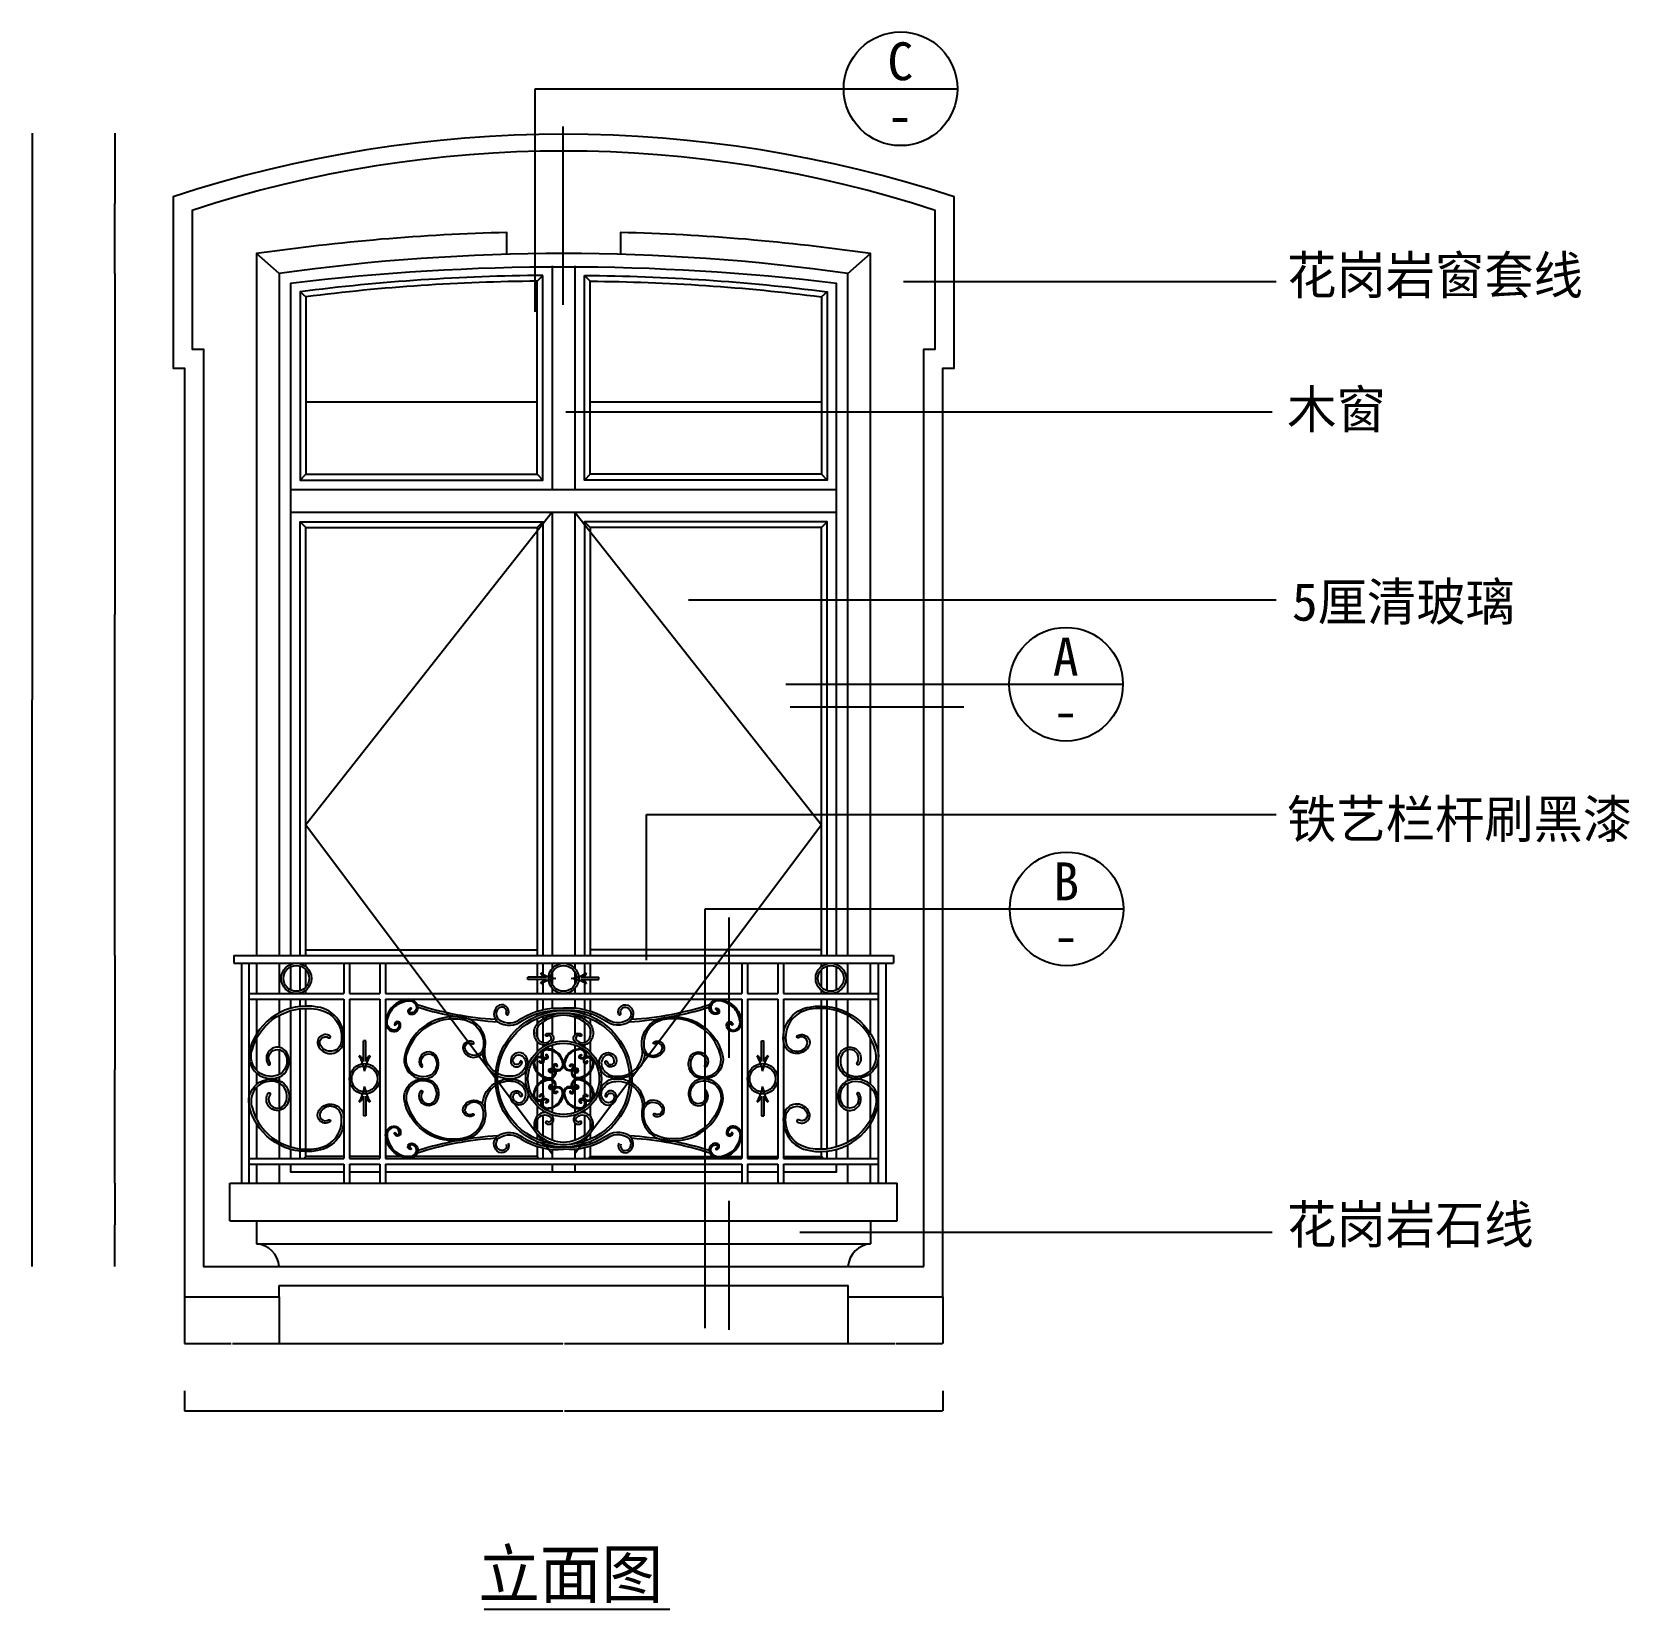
# Model space of a CAD drawing. Header units: metres. Extents: x 279 to 9021, y 399 to 11254.
# Drawn here: x 474 to 4689, y 6995 to 11156 of the extents above; entities that cross this region are included whole.
import ezdxf

# ---------------------------------------------------------------- set-up
doc = ezdxf.new("R2010")
doc.units = ezdxf.units.M
for name, color, linetype in [('3', 3, 'Continuous'), ('4', 4, 'Continuous'), ('7', 7, 'Continuous'), ('BH', 3, 'Continuous'), ('DIM', 3, 'Continuous'), ('TEXT', 3, 'Continuous')]:
    doc.layers.add(name, color=color, linetype=linetype)
doc.dimstyles.get("Standard").update_dxf_attribs({"dimtxt": 2.5, "dimasz": 2.5, "dimexe": 1.25, "dimexo": 0.625, "dimtad": 1, "dimcen": 2.5, "dimazin": 3, "dimtfac": 1, "dimtmove": 0, "dimatfit": 3})

# ---------------------------------------------------------------- blocks, each defined once
blk = doc.blocks.new('*D26')
for p, q in [((876.12, 7571.02), (876.12, 7517.94)), ((2876.12, 7571.02), (2876.12, 7517.94)), ((876.37, 7517.94), (1874.12, 7517.94)), ((1878.12, 7517.94), (2875.87, 7517.94))]:
    blk.add_line(p, q)
at = {"layer": 'Defpoints'}
for p in [(876.12, 7571.02), (2876.12, 7571.02), (876.12, 7517.94)]:
    blk.add_point(p, dxfattribs=at)
at = {"layer": 'DIM', "insert": (1876.12, 7517.94), "char_height": 1, "attachment_point": 5}
blk.add_mtext('2000', dxfattribs=at)
blk = doc.blocks.new('*D27')
for p, q in [((1126.12, 7819.13), (1126.12, 7696.02)), ((2626.12, 7819.13), (2626.12, 7696.02)), ((1126.37, 7696.02), (1874.12, 7696.02)), ((1878.12, 7696.02), (2625.87, 7696.02))]:
    blk.add_line(p, q)
at = {"layer": 'Defpoints'}
for p in [(1126.12, 7819.13), (2626.12, 7819.13), (1126.12, 7696.02)]:
    blk.add_point(p, dxfattribs=at)
at = {"layer": 'DIM', "insert": (1876.12, 7696.02), "char_height": 1, "attachment_point": 5}
blk.add_mtext('1500', dxfattribs=at)
blk = doc.blocks.new('*D28')
for p, q in [((474.21, 10889.13), (474.21, 9394.13)), ((473.96, 9394.13), (473.71, 9394.13)), ((474.21, 7899.13), (474.21, 9394.13)), ((474.21, 9394.13), (474.21, 9394.13)), ((474.46, 9394.13), (474.71, 9394.13))]:
    blk.add_line(p, q)
at = {"layer": 'Defpoints'}
for p in [(474.21, 10889.13), (474.21, 9394.13), (474.21, 7899.13)]:
    blk.add_point(p, dxfattribs=at)
at = {"layer": 'DIM', "insert": (474.21, 9395.255), "char_height": 1, "attachment_point": 5}
blk.add_mtext('0', dxfattribs=at)
blk = doc.blocks.new('*D30')
for p, q in [((692.39, 8719.13), (692.39, 8419.13)), ((692.14, 8419.13), (691.89, 8419.13)), ((692.39, 8119.13), (692.39, 8419.13)), ((692.39, 8419.13), (692.39, 8419.13)), ((692.64, 8419.13), (692.89, 8419.13))]:
    blk.add_line(p, q)
at = {"layer": 'Defpoints'}
for p in [(692.39, 8719.13), (692.39, 8419.13), (692.39, 8119.13)]:
    blk.add_point(p, dxfattribs=at)
at = {"layer": 'DIM', "insert": (692.39, 8420.255), "char_height": 1, "attachment_point": 5}
blk.add_mtext('0', dxfattribs=at)
blk = doc.blocks.new('*D31')
for p, q in [((876.12, 7819.13), (876.12, 7696.02)), ((1126.12, 7819.13), (1126.12, 7696.02)), ((876.37, 7696.02), (999.62, 7696.02)), ((1002.62, 7696.02), (1125.87, 7696.02))]:
    blk.add_line(p, q)
at = {"layer": 'Defpoints'}
for p in [(876.12, 7819.13), (1126.12, 7819.13), (876.12, 7696.02)]:
    blk.add_point(p, dxfattribs=at)
at = {"layer": 'DIM', "insert": (1001.12, 7696.02), "char_height": 1, "attachment_point": 5}
blk.add_mtext('250', dxfattribs=at)
blk = doc.blocks.new('*D32')
for p, q in [((692.39, 8119.13), (692.39, 8009.13)), ((692.14, 8009.13), (691.89, 8009.13)), ((692.39, 7899.13), (692.39, 8009.13)), ((692.39, 8009.13), (692.39, 8009.13)), ((692.64, 8009.13), (692.89, 8009.13))]:
    blk.add_line(p, q)
at = {"layer": 'Defpoints'}
for p in [(692.39, 8119.13), (692.39, 8009.13), (692.39, 7899.13)]:
    blk.add_point(p, dxfattribs=at)
at = {"layer": 'DIM', "insert": (692.39, 8010.255), "char_height": 1, "attachment_point": 5}
blk.add_mtext('0', dxfattribs=at)
blk = doc.blocks.new('*D33')
for p, q in [((692.39, 10519.13), (692.39, 9619.13)), ((692.14, 9619.13), (691.89, 9619.13)), ((692.39, 8719.13), (692.39, 9619.13)), ((692.39, 9619.13), (692.39, 9619.13)), ((692.64, 9619.13), (692.89, 9619.13))]:
    blk.add_line(p, q)
at = {"layer": 'Defpoints'}
for p in [(692.39, 10519.13), (692.39, 9619.13), (692.39, 8719.13)]:
    blk.add_point(p, dxfattribs=at)
at = {"layer": 'DIM', "insert": (692.39, 9620.255), "char_height": 1, "attachment_point": 5}
blk.add_mtext('0', dxfattribs=at)
blk = doc.blocks.new('*D34')
for p, q in [((692.39, 10889.13), (692.39, 10704.13)), ((692.14, 10704.13), (691.89, 10704.13)), ((692.39, 10519.13), (692.39, 10704.13)), ((692.39, 10704.13), (692.39, 10704.13)), ((692.64, 10704.13), (692.89, 10704.13))]:
    blk.add_line(p, q)
at = {"layer": 'Defpoints'}
for p in [(692.39, 10889.13), (692.39, 10704.13), (692.39, 10519.13)]:
    blk.add_point(p, dxfattribs=at)
at = {"layer": 'DIM', "insert": (692.39, 10705.255), "char_height": 1, "attachment_point": 5}
blk.add_mtext('0', dxfattribs=at)
blk = doc.blocks.new('*D35')
for p, q in [((2626.12, 7819.13), (2626.12, 7696.02)), ((2876.12, 7819.13), (2876.12, 7696.02)), ((2626.37, 7696.02), (2749.62, 7696.02)), ((2752.62, 7696.02), (2875.87, 7696.02))]:
    blk.add_line(p, q)
at = {"layer": 'Defpoints'}
for p in [(2626.12, 7819.13), (2876.12, 7819.13), (2626.12, 7696.02)]:
    blk.add_point(p, dxfattribs=at)
at = {"layer": 'DIM', "insert": (2751.12, 7696.02), "char_height": 1, "attachment_point": 5}
blk.add_mtext('250', dxfattribs=at)

msp = doc.modelspace()

# ---------------------------------------------------------------- hatches: boundary and pattern name
at = {"layer": 'BH'}
h = msp.add_hatch(dxfattribs=at)
h.set_pattern_fill('AR-RROOF', scale=400)
h.paths.add_polyline_path([(1806.12, 10498.69, 0.03), (1196.12, 10457.54), (1196.12, 9989.13), (1806.12, 9989.13)])
h.paths.add_polyline_path([(2556.12, 10457.54, 0.03), (1946.12, 10498.69), (1946.12, 9989.13), (2556.12, 9989.13)])
h.paths.add_polyline_path([(1806.12, 9849.13), (1196.12, 9849.13), (1196.12, 8734.13), (1806.12, 8734.13)])
h.paths.add_polyline_path([(2556.12, 9849.13), (1946.12, 9849.13), (1946.12, 8734.13), (2556.12, 8734.13)])
h.paths.add_polyline_path([(1806.12, 8704.13), (1196.12, 8704.13), (1196.12, 8189.13), (1806.12, 8189.13)])
h.paths.add_polyline_path([(2556.12, 8704.13), (1946.12, 8704.13), (1946.12, 8189.13), (2556.12, 8189.13)])

# ---------------------------------------------------------------- linework, layer by layer
at = {"layer": '3'}
for p, q in [((1126.12, 10519.13), (1066.12, 10571.39)), ((2626.12, 10519.13), (2686.12, 10571.39)), ((1806.12, 10498.69), (1821.12, 10513.86)), ((1946.12, 10498.69), (1931.12, 10513.86)), ((1181.12, 10470.8), (1196.12, 10457.54)), ((2571.12, 10470.8), (2556.12, 10457.54)), ((1181.12, 9974.13), (1196.12, 9989.13)), ((1806.12, 9989.13), (1821.12, 9974.13)), ((1946.12, 9989.13), (1931.12, 9974.13)), ((2571.12, 9974.13), (2556.12, 9989.13)), ((1846.12, 9889.13), (1196.12, 9063.88)), ((1906.12, 9889.13), (2556.12, 9063.88)), ((1196.12, 9849.13), (1181.12, 9864.13)), ((1806.12, 9849.13), (1821.12, 9864.13)), ((1946.12, 9849.13), (1931.12, 9864.13)), ((2556.12, 9849.13), (2571.12, 9864.13)), ((1196.12, 9063.88), (1846.12, 8196.19)), ((2556.12, 9063.88), (1906.12, 8196.19)), ((1196.12, 8734.13), (1806.12, 8734.13)), ((2556.12, 8734.13), (1946.12, 8734.13)), ((1781.83, 8656.13), (1781.83, 8662.13)), ((1830.76, 8662.13), (1781.83, 8662.13)), ((1830.76, 8656.13), (1781.83, 8656.13)), ((1921.49, 8662.13), (1968.86, 8662.13)), ((1921.49, 8656.13), (1968.86, 8656.13)), ((1968.86, 8656.13), (1968.86, 8662.13)), ((1348.12, 8439.5), (1348.12, 8494.15)), ((1354.12, 8494.15), (1348.12, 8494.15)), ((1354.12, 8439.5), (1354.12, 8494.15)), ((2398.12, 8439.5), (2398.12, 8494.15)), ((2398.12, 8494.15), (2404.12, 8494.15)), ((2404.12, 8439.5), (2404.12, 8494.15)), ((1348.12, 8348.76), (1348.12, 8296.62)), ((1354.12, 8348.76), (1354.12, 8296.62)), ((2398.12, 8348.76), (2398.12, 8296.62)), ((2404.12, 8348.76), (2404.12, 8296.62)), ((1354.12, 8296.62), (1348.12, 8296.62)), ((2398.12, 8296.62), (2404.12, 8296.62)), ((1191.12, 8184.13), (1196.12, 8189.13)), ((1806.12, 8189.13), (1811.12, 8184.13)), ((1946.12, 8189.13), (1941.12, 8184.13)), ((2561.12, 8184.13), (2556.12, 8189.13))]:
    msp.add_line(p, q, dxfattribs=at)
for points in [[(1821.12, 10513.86, 0.03), (1181.12, 10470.8), (1181.12, 9974.13), (1821.12, 9974.13)], [(1806.12, 10498.69, 0.03), (1196.12, 10457.54), (1196.12, 9989.13), (1806.12, 9989.13)], [(1931.12, 10513.86, -0.03), (2571.12, 10470.8), (2571.12, 9974.13), (1931.12, 9974.13)], [(1946.12, 10498.69, -0.03), (2556.12, 10457.54), (2556.12, 9989.13), (1946.12, 9989.13)], [(1101.94, 8435.41, -1.09), (1142.41, 8457.81, -0.35), (1129.56, 8406.97, -0.68), (1054.25, 8470.12, -0.39), (1225.6, 8577.57, -0.44), (1288.68, 8486.69, -0.64), (1235.72, 8480.92, -0.83), (1256.38, 8502.4, 0.94), (1259.69, 8507.41, 0.83), (1230.7, 8477.63, 0.64), (1294.47, 8485.08, 0.44), (1226.56, 8583.5, 0.39), (1048.5, 8471.84, 0.68), (1132.82, 8401.91, 0.35), (1147.88, 8460.27, 1.09), (1096.95, 8432.08, 0.93)], [(1503.64, 8429.08, -1.09), (1538.24, 8448.23, -0.35), (1527.26, 8404.77, -0.68), (1462.87, 8458.76, -0.39), (1609.37, 8550.63, -0.44), (1663.3, 8472.92, -0.64), (1618.02, 8467.99, -0.83), (1635.69, 8486.36, 0.94), (1638.51, 8490.64, 0.83), (1613.73, 8465.18, 0.64), (1668.25, 8471.55, 0.44), (1610.19, 8555.7, 0.39), (1457.95, 8460.23, 0.68), (1530.04, 8400.44, 0.35), (1542.92, 8450.33, 1.09), (1499.38, 8426.23, 0.93)], [(2248.6, 8429.08, 1.09), (2214.01, 8448.23, 0.35), (2224.99, 8404.77, 0.68), (2289.38, 8458.76, 0.39), (2142.87, 8550.63, 0.44), (2088.94, 8472.92, 0.64), (2134.22, 8467.99, 0.83), (2116.56, 8486.36, -0.94), (2113.73, 8490.64, -0.83), (2138.52, 8465.18, -0.64), (2083.99, 8471.55, -0.44), (2142.06, 8555.7, -0.39), (2294.3, 8460.23, -0.68), (2222.2, 8400.44, -0.35), (2209.32, 8450.33, -1.09), (2252.87, 8426.23, -0.93)], [(2650.3, 8435.41, 1.09), (2609.84, 8457.81, 0.35), (2622.68, 8406.97, 0.68), (2697.99, 8470.12, 0.39), (2526.64, 8577.57, 0.44), (2463.56, 8486.69, 0.64), (2516.52, 8480.92, 0.83), (2495.86, 8502.4, -0.94), (2492.56, 8507.41, -0.83), (2521.54, 8477.63, -0.64), (2457.78, 8485.08, -0.44), (2525.69, 8583.5, -0.39), (2703.74, 8471.84, -0.68), (2619.42, 8401.91, -0.35), (2604.36, 8460.27, -1.09), (2655.29, 8432.08, -0.93)], [(1101.94, 8352.85, 1.09), (1142.41, 8330.45, 0.35), (1129.56, 8381.29, 0.68), (1054.25, 8318.14, 0.39), (1225.6, 8210.69, 0.44), (1288.68, 8301.57, 0.64), (1235.72, 8307.34, 0.83), (1256.38, 8285.86, -0.94), (1259.69, 8280.85, -0.83), (1230.7, 8310.62, -0.64), (1294.47, 8303.18, -0.44), (1226.56, 8204.76, -0.39), (1048.5, 8316.41, -0.68), (1132.82, 8386.34, -0.35), (1147.88, 8327.99, -1.09), (1096.95, 8356.18, -0.93)], [(1503.64, 8359.18, 1.09), (1538.24, 8340.02, 0.35), (1527.26, 8383.49, 0.68), (1462.87, 8329.5, 0.39), (1609.37, 8237.63, 0.44), (1663.3, 8315.34, 0.64), (1618.02, 8320.27, 0.83), (1635.69, 8301.9, -0.94), (1638.51, 8297.62, -0.83), (1613.73, 8323.08, -0.64), (1668.25, 8316.71, -0.44), (1610.19, 8232.56, -0.39), (1457.95, 8328.03, -0.68), (1530.04, 8387.82, -0.35), (1542.92, 8337.93, -1.09), (1499.38, 8362.03, -0.93)], [(2248.6, 8359.18, -1.09), (2214.01, 8340.02, -0.35), (2224.99, 8383.49, -0.68), (2289.38, 8329.5, -0.39), (2142.87, 8237.63, -0.44), (2088.94, 8315.34, -0.64), (2134.22, 8320.27, -0.83), (2116.56, 8301.9, 0.94), (2113.73, 8297.62, 0.83), (2138.52, 8323.08, 0.64), (2083.99, 8316.71, 0.44), (2142.06, 8232.56, 0.39), (2294.3, 8328.03, 0.68), (2222.2, 8387.82, 0.35), (2209.32, 8337.93, 1.09), (2252.87, 8362.03, 0.93)], [(2650.3, 8352.85, -1.09), (2609.84, 8330.45, -0.35), (2622.68, 8381.29, -0.68), (2697.99, 8318.14, -0.39), (2526.64, 8210.69, -0.44), (2463.56, 8301.57, -0.64), (2516.52, 8307.34, -0.83), (2495.86, 8285.86, 0.94), (2492.56, 8280.85, 0.83), (2521.54, 8310.62, 0.64), (2457.78, 8303.18, 0.44), (2525.69, 8204.76, 0.39), (2703.74, 8316.41, 0.68), (2619.42, 8386.34, 0.35), (2604.36, 8327.99, 1.09), (2655.29, 8356.18, 0.93)]]:
    msp.add_lwpolyline(points, format="xyb", close=True, dxfattribs=at)
for points in [[(1181.12, 8719.13), (1181.12, 9864.13), (1821.12, 9864.13), (1821.12, 8719.13)], [(1196.12, 8719.13), (1196.12, 9849.13), (1806.12, 9849.13), (1806.12, 8719.13)], [(2571.12, 8719.13), (2571.12, 9864.13), (1931.12, 9864.13), (1931.12, 8719.13)], [(2556.12, 8719.13), (2556.12, 9849.13), (1946.12, 9849.13), (1946.12, 8719.13)], [(1181.12, 8697.86), (1181.12, 8699.13)], [(1181.12, 8626.63), (1181.12, 8691.63)], [(1196.12, 8690.35), (1196.12, 8699.13)], [(1806.12, 8699.13), (1806.12, 8662.13)], [(1821.12, 8699.13), (1821.12, 8670.16)], [(1931.12, 8699.13), (1931.12, 8670.16)], [(1946.12, 8699.13), (1946.12, 8662.13)], [(2556.12, 8690.35), (2556.12, 8699.13)], [(2571.12, 8697.86), (2571.12, 8699.13)], [(2571.12, 8626.63), (2571.12, 8691.63)], [(1196.12, 8636.09), (1196.12, 8682.17)], [(1806.12, 8656.13), (1806.12, 8619.13)], [(1821.12, 8665.56), (1821.12, 8662.13)], [(1821.12, 8656.13), (1821.12, 8652.7)], [(1821.12, 8647.68), (1821.12, 8619.13)], [(1931.12, 8665.56), (1931.12, 8662.13)], [(1931.12, 8656.13), (1931.12, 8652.7)], [(1931.12, 8647.68), (1931.12, 8619.13)], [(1946.12, 8656.13), (1946.12, 8619.13)], [(2556.12, 8636.09), (2556.12, 8682.17)], [(1181.12, 8619.13), (1181.12, 8620.4)], [(1181.12, 8585.14), (1181.12, 8604.13)], [(1196.12, 8619.13), (1196.12, 8627.9)], [(1196.12, 8586.08), (1196.12, 8604.13)], [(1806.12, 8604.13), (1806.12, 8572.17)], [(1821.12, 8604.13), (1821.12, 8576.17)], [(1931.12, 8604.13), (1931.12, 8576.17)], [(1946.12, 8604.13), (1946.12, 8572.17)], [(2556.12, 8619.13), (2556.12, 8627.9)], [(2556.12, 8586.08), (2556.12, 8604.13)], [(2571.12, 8619.13), (2571.12, 8620.4)], [(2571.12, 8585.14), (2571.12, 8604.13)], [(1181.12, 8209.16), (1181.12, 8579.1)], [(1196.12, 8208.18), (1196.12, 8580.08)], [(1806.12, 8565.88), (1806.12, 8559.96)], [(1821.12, 8570.02), (1821.12, 8565.52)], [(1821.12, 8559.21), (1821.12, 8551)], [(1931.12, 8570.02), (1931.12, 8565.52)], [(1931.12, 8559.21), (1931.12, 8551)], [(1946.12, 8565.88), (1946.12, 8559.96)], [(2556.12, 8208.18), (2556.12, 8580.08)], [(2571.12, 8209.16), (2571.12, 8579.1)], [(1806.12, 8553.43), (1806.12, 8538.79)], [(1806.12, 8526.88), (1806.12, 8504.65)], [(1821.12, 8543.79), (1821.12, 8490.06)], [(1931.12, 8543.79), (1931.12, 8490.06)], [(1946.12, 8553.43), (1946.12, 8538.79)], [(1946.12, 8526.88), (1946.12, 8504.65)], [(1806.12, 8492.76), (1806.12, 8465.54)], [(1821.12, 8483.91), (1821.12, 8477.65)], [(1931.12, 8483.91), (1931.12, 8477.65)], [(1946.12, 8492.76), (1946.12, 8465.54)], [(1806.12, 8456.87), (1806.12, 8452.08)], [(1806.12, 8449.09), (1806.12, 8415.33)], [(1821.12, 8470.36), (1821.12, 8468.71)], [(1821.12, 8464.1), (1821.12, 8453.17)], [(1821.12, 8449.2), (1821.12, 8448.93)], [(1821.12, 8435.92), (1821.12, 8401.88)], [(1931.12, 8470.36), (1931.12, 8468.71)], [(1931.12, 8464.1), (1931.12, 8453.17)], [(1931.12, 8449.2), (1931.12, 8448.93)], [(1931.12, 8435.92), (1931.12, 8401.88)], [(1946.12, 8456.87), (1946.12, 8452.08)], [(1946.12, 8449.09), (1946.12, 8415.33)], [(1806.12, 8410.65), (1806.12, 8377.61)], [(1821.12, 8398.85), (1821.12, 8389.41)], [(1931.12, 8398.85), (1931.12, 8389.41)], [(1946.12, 8410.65), (1946.12, 8377.61)], [(1806.12, 8372.93), (1806.12, 8339.17)], [(1821.12, 8386.38), (1821.12, 8352.34)], [(1931.12, 8386.38), (1931.12, 8352.34)], [(1946.12, 8372.93), (1946.12, 8339.17)], [(1806.12, 8336.18), (1806.12, 8331.39)], [(1806.12, 8322.72), (1806.12, 8295.5)], [(1821.12, 8339.33), (1821.12, 8339.06)], [(1821.12, 8335.09), (1821.12, 8324.16)], [(1821.12, 8319.54), (1821.12, 8317.9)], [(1821.12, 8310.61), (1821.12, 8304.35)], [(1931.12, 8339.33), (1931.12, 8339.06)], [(1931.12, 8335.09), (1931.12, 8324.16)], [(1931.12, 8319.54), (1931.12, 8317.9)], [(1931.12, 8310.61), (1931.12, 8304.35)], [(1946.12, 8336.18), (1946.12, 8331.39)], [(1946.12, 8322.72), (1946.12, 8295.5)], [(1806.12, 8283.61), (1806.12, 8261.38)], [(1821.12, 8298.2), (1821.12, 8244.47)], [(1931.12, 8298.2), (1931.12, 8244.47)], [(1946.12, 8283.61), (1946.12, 8261.38)], [(1806.12, 8249.47), (1806.12, 8234.83)], [(1806.12, 8228.3), (1806.12, 8222.38)], [(1821.12, 8237.26), (1821.12, 8229.05)], [(1821.12, 8222.74), (1821.12, 8218.24)], [(1931.12, 8237.26), (1931.12, 8229.05)], [(1931.12, 8222.74), (1931.12, 8218.24)], [(1946.12, 8249.47), (1946.12, 8234.83)], [(1946.12, 8228.3), (1946.12, 8222.38)], [(1181.12, 8184.13), (1181.12, 8203.12)], [(1296.12, 8189.13), (1196.12, 8189.13), (1196.12, 8202.18)], [(1391.12, 8189.13), (1311.12, 8189.13)], [(1806.12, 8216.09), (1806.12, 8189.13), (1406.12, 8189.13)], [(1821.12, 8212.09), (1821.12, 8184.13)], [(1931.12, 8212.09), (1931.12, 8184.13)], [(1946.12, 8216.09), (1946.12, 8189.13), (2346.12, 8189.13)], [(2361.12, 8189.13), (2441.12, 8189.13)], [(2456.12, 8189.13), (2556.12, 8189.13), (2556.12, 8202.18)], [(2571.12, 8184.13), (2571.12, 8203.12)]]:
    msp.add_lwpolyline(points, dxfattribs=at)
for points in [[(1428.08, 8582.55, -0.15), (1463.62, 8599.67, -0.44), (1488.02, 8582.9, -0.5), (1472.54, 8568.41, -0.83), (1473.31, 8576.9, 0.79), (1472.93, 8580.76, 0.84), (1471.67, 8564.62, 0.51), (1491.88, 8583.39, 0.44), (1462.9, 8603.49, 0.15), (1425.32, 8585.3, 0.15), (1407.13, 8547.73, 0.44), (1427.24, 8518.75, 0.51), (1446.01, 8538.95, 0.84), (1429.86, 8537.7, 0.79), (1433.73, 8537.32, -0.83), (1442.22, 8538.09, -0.5), (1427.72, 8522.61, -0.44), (1410.96, 8547, -0.15), (1428.08, 8582.55)], [(2324.17, 8582.55, 0.15), (2288.62, 8599.67, 0.44), (2264.23, 8582.9, 0.5), (2279.71, 8568.41, 0.83), (2278.94, 8576.9, -0.79), (2279.32, 8580.76, -0.84), (2280.57, 8564.62, -0.51), (2260.37, 8583.39, -0.44), (2289.35, 8603.49, -0.15), (2326.92, 8585.3, -0.15), (2345.11, 8547.73, -0.44), (2325.01, 8518.75, -0.51), (2306.24, 8538.95, -0.84), (2322.38, 8537.7, -0.79), (2318.51, 8537.32, 0.83), (2310.03, 8538.09, 0.5), (2324.52, 8522.61, 0.44), (2341.29, 8547, 0.15), (2324.17, 8582.55)], [(1730.32, 8564.09, 0.81), (1701.1, 8584.74, 0.48), (1702.65, 8544.74, 0.33), (1767.82, 8548.4, -0.16), (1876.12, 8574.13)], [(1724.8, 8566.44, 0.81), (1705.09, 8580.26, 0.48), (1706.09, 8549.67, 0.33), (1764.31, 8553.29, -0.16), (1876.12, 8580.15, -0.16)], [(1876.12, 8562.13, 0.15), (1818.65, 8542.01, 0.44), (1810.33, 8497.1, 0.5), (1843.03, 8498.18, 0.83), (1832.94, 8506.6, -0.79), (1829.13, 8511.24, -0.84), (1848.12, 8494.98, -0.51), (1805.59, 8493.42, -0.44), (1815.27, 8546.98, -0.15), (1876.12, 8568.13, -0.15), (1936.97, 8546.98, -0.44), (1946.66, 8493.42, -0.51), (1904.13, 8494.98, -0.84), (1923.12, 8511.24, -0.79), (1919.31, 8506.6, 0.83), (1909.21, 8498.18, 0.5), (1941.92, 8497.1, 0.44), (1933.59, 8542.01, 0.15), (1876.12, 8562.13)], [(2021.92, 8564.09, -0.81), (2051.15, 8584.74, -0.48), (2049.59, 8544.74, -0.33), (1984.43, 8548.4, 0.16), (1876.12, 8574.13)], [(2027.45, 8566.44, -0.81), (2047.15, 8580.26, -0.48), (2046.16, 8549.67, -0.33), (1987.93, 8553.29, 0.16), (1876.12, 8580.15, 0.16)], [(1662.16, 8460.88, 0.42), (1738.34, 8394.93, 0.27), (1777.29, 8416.8, 0.34), (1774.91, 8455.44, 0.69), (1736.66, 8442.33, 0.96), (1766.85, 8437.98, 0.98), (1760.95, 8439.06, -0.97), (1742.65, 8441.89, -0.69), (1770.33, 8451.55, -0.34), (1772.21, 8420, -0.27), (1738.11, 8400.94, -0.48), (1668.67, 8473.49)], [(1861.21, 8459.14, -0.15), (1873.1, 8434.46, -0.44), (1861.45, 8417.52, -0.5), (1851.39, 8428.27, -0.83), (1857.28, 8427.73, 0.79), (1859.97, 8428, 0.84), (1848.76, 8428.87, 0.51), (1861.79, 8414.84, 0.44), (1875.75, 8434.96, 0.15), (1863.12, 8461.05, 0.15), (1837.03, 8473.68, 0.44), (1816.9, 8459.73, 0.51), (1830.93, 8446.69, 0.84), (1830.06, 8457.9, 0.79), (1829.8, 8455.22, -0.83), (1830.33, 8449.32, -0.5), (1819.58, 8459.39, -0.44), (1836.52, 8471.03, -0.15), (1861.21, 8459.14)], [(1891.03, 8459.14, 0.15), (1879.15, 8434.46, 0.44), (1890.79, 8417.52, 0.5), (1900.85, 8428.27, 0.83), (1894.96, 8427.73, -0.79), (1892.27, 8428, -0.84), (1903.49, 8428.87, -0.51), (1890.45, 8414.84, -0.44), (1876.49, 8434.96, -0.15), (1889.12, 8461.05, -0.15), (1915.22, 8473.68, -0.44), (1935.34, 8459.73, -0.51), (1921.31, 8446.69, -0.84), (1922.18, 8457.9, -0.79), (1922.44, 8455.22, 0.83), (1921.91, 8449.32, 0.5), (1932.66, 8459.39, 0.44), (1915.72, 8471.03, 0.15), (1891.03, 8459.14)], [(2090.09, 8460.88, -0.42), (2013.91, 8394.93, -0.27), (1974.95, 8416.8, -0.34), (1977.34, 8455.44, -0.69), (2015.59, 8442.33, -0.96), (1985.39, 8437.98, -0.98), (1991.3, 8439.06, 0.97), (2009.6, 8441.89, 0.69), (1981.91, 8451.55, 0.34), (1980.03, 8420, 0.27), (2014.14, 8400.94, 0.48), (2083.58, 8473.49)], [(1811.06, 8408.99, 0.15), (1835.75, 8397.1, 0.44), (1852.69, 8408.75, 0.5), (1841.94, 8418.81, 0.83), (1842.47, 8412.92, -0.79), (1842.21, 8410.23, -0.84), (1841.34, 8421.44, -0.51), (1855.37, 8408.41, -0.44), (1835.24, 8394.45, -0.15), (1809.15, 8407.08, -0.15), (1796.52, 8433.17, -0.44), (1810.48, 8453.3, -0.51), (1823.51, 8439.27, -0.84), (1812.3, 8440.14, -0.79), (1814.99, 8440.4, 0.83), (1820.88, 8439.87, 0.5), (1810.82, 8450.62, 0.44), (1799.17, 8433.68, 0.15), (1811.06, 8408.99)], [(1941.18, 8408.99, -0.15), (1916.5, 8397.1, -0.44), (1899.56, 8408.75, -0.5), (1910.31, 8418.81, -0.83), (1909.78, 8412.92, 0.79), (1910.04, 8410.23, 0.84), (1910.91, 8421.44, 0.51), (1896.88, 8408.41, 0.44), (1917, 8394.45, 0.15), (1943.1, 8407.08, 0.15), (1955.73, 8433.17, 0.44), (1941.77, 8453.3, 0.51), (1928.73, 8439.27, 0.84), (1939.95, 8440.14, 0.79), (1937.26, 8440.4, -0.83), (1931.37, 8439.87, -0.5), (1941.43, 8450.62, -0.44), (1953.07, 8433.68, -0.15), (1941.18, 8408.99)], [(1662.16, 8327.38, -0.42), (1738.34, 8393.33, -0.27), (1777.29, 8371.46, -0.34), (1774.91, 8332.82, -0.69), (1736.66, 8345.93, -0.96), (1766.85, 8350.28, -0.98), (1760.95, 8349.2, 0.97), (1742.65, 8346.37, 0.69), (1770.33, 8336.7, 0.34), (1772.21, 8368.26, 0.27), (1738.11, 8387.32, 0.48), (1668.67, 8314.77)], [(1811.06, 8379.27, -0.15), (1835.75, 8391.16, -0.44), (1852.69, 8379.51, -0.5), (1841.94, 8369.45, -0.83), (1842.47, 8375.34, 0.79), (1842.21, 8378.03, 0.84), (1841.34, 8366.82, 0.51), (1855.37, 8379.85, 0.44), (1835.24, 8393.81, 0.15), (1809.15, 8381.18, 0.15), (1796.52, 8355.09, 0.44), (1810.48, 8334.96, 0.51), (1823.51, 8348.99, 0.84), (1812.3, 8348.12, 0.79), (1814.99, 8347.86, -0.83), (1820.88, 8348.39, -0.5), (1810.82, 8337.64, -0.44), (1799.17, 8354.58, -0.15), (1811.06, 8379.27)], [(1941.18, 8379.27, 0.15), (1916.5, 8391.16, 0.44), (1899.56, 8379.51, 0.5), (1910.31, 8369.45, 0.83), (1909.78, 8375.34, -0.79), (1910.04, 8378.03, -0.84), (1910.91, 8366.82, -0.51), (1896.88, 8379.85, -0.44), (1917, 8393.81, -0.15), (1943.1, 8381.18, -0.15), (1955.73, 8355.09, -0.44), (1941.77, 8334.96, -0.51), (1928.73, 8348.99, -0.84), (1939.95, 8348.12, -0.79), (1937.26, 8347.86, 0.83), (1931.37, 8348.39, 0.5), (1941.43, 8337.64, 0.44), (1953.07, 8354.58, 0.15), (1941.18, 8379.27)], [(2090.09, 8327.38, 0.42), (2013.91, 8393.33, 0.27), (1974.95, 8371.46, 0.34), (1977.34, 8332.82, 0.69), (2015.59, 8345.93, 0.96), (1985.39, 8350.28, 0.98), (1991.3, 8349.2, -0.97), (2009.6, 8346.37, -0.69), (1981.91, 8336.7, -0.34), (1980.03, 8368.26, -0.27), (2014.14, 8387.32, -0.48), (2083.58, 8314.77)], [(1861.21, 8329.12, 0.15), (1873.1, 8353.8, 0.44), (1861.45, 8370.74, 0.5), (1851.39, 8359.99, 0.83), (1857.28, 8360.53, -0.79), (1859.97, 8360.26, -0.84), (1848.76, 8359.39, -0.51), (1861.79, 8373.42, -0.44), (1875.75, 8353.3, -0.15), (1863.12, 8327.21, -0.15), (1837.03, 8314.57, -0.44), (1816.9, 8328.53, -0.51), (1830.93, 8341.57, -0.84), (1830.06, 8330.36, -0.79), (1829.8, 8333.04, 0.83), (1830.33, 8338.94, 0.5), (1819.58, 8328.87, 0.44), (1836.52, 8317.23, 0.15), (1861.21, 8329.12)], [(1891.03, 8329.12, -0.15), (1879.15, 8353.8, -0.44), (1890.79, 8370.74, -0.5), (1900.85, 8359.99, -0.83), (1894.96, 8360.53, 0.79), (1892.27, 8360.26, 0.84), (1903.49, 8359.39, 0.51), (1890.45, 8373.42, 0.44), (1876.49, 8353.3, 0.15), (1889.12, 8327.21, 0.15), (1915.22, 8314.57, 0.44), (1935.34, 8328.53, 0.51), (1921.31, 8341.57, 0.84), (1922.18, 8330.36, 0.79), (1922.44, 8333.04, -0.83), (1921.91, 8338.94, -0.5), (1932.66, 8328.87, -0.44), (1915.72, 8317.23, -0.15), (1891.03, 8329.12)], [(1876.12, 8226.13, -0.15), (1818.65, 8246.25, -0.44), (1810.33, 8291.16, -0.5), (1843.03, 8290.08, -0.83), (1832.94, 8281.66, 0.79), (1829.13, 8277.02, 0.84), (1848.12, 8293.28, 0.51), (1805.59, 8294.84, 0.44), (1815.27, 8241.28, 0.15), (1876.12, 8220.13, 0.15), (1936.97, 8241.28, 0.44), (1946.66, 8294.84, 0.51), (1904.13, 8293.28, 0.84), (1923.12, 8277.02, 0.79), (1919.31, 8281.66, -0.83), (1909.21, 8290.08, -0.5), (1941.92, 8291.16, -0.44), (1933.59, 8246.25, -0.15), (1876.12, 8226.13)], [(1428.08, 8205.71, 0.15), (1463.62, 8188.59, 0.44), (1488.02, 8205.36, 0.5), (1472.54, 8219.85, 0.83), (1473.31, 8211.36, -0.79), (1472.93, 8207.49, -0.84), (1471.67, 8223.64, -0.51), (1491.88, 8204.87, -0.44), (1462.9, 8184.77, -0.15), (1425.32, 8202.96, -0.15), (1407.13, 8240.53, -0.44), (1427.24, 8269.51, -0.51), (1446.01, 8249.31, -0.84), (1429.86, 8250.56, -0.79), (1433.73, 8250.94, 0.83), (1442.22, 8250.17, 0.5), (1427.72, 8265.65, 0.44), (1410.96, 8241.26, 0.15), (1428.08, 8205.71)], [(2324.17, 8205.71, -0.15), (2288.62, 8188.59, -0.44), (2264.23, 8205.36, -0.5), (2279.71, 8219.85, -0.83), (2278.94, 8211.36, 0.79), (2279.32, 8207.49, 0.84), (2280.57, 8223.64, 0.51), (2260.37, 8204.87, 0.44), (2289.35, 8184.77, 0.15), (2326.92, 8202.96, 0.15), (2345.11, 8240.53, 0.44), (2325.01, 8269.51, 0.51), (2306.24, 8249.31, 0.84), (2322.38, 8250.56, 0.79), (2318.51, 8250.94, -0.83), (2310.03, 8250.17, -0.5), (2324.52, 8265.65, -0.44), (2341.29, 8241.26, -0.15), (2324.17, 8205.71)], [(1730.32, 8224.17, -0.81), (1701.1, 8203.52, -0.48), (1702.65, 8243.52, -0.33), (1767.82, 8239.86, 0.16), (1876.12, 8214.13)], [(1724.8, 8221.82, -0.81), (1705.09, 8208, -0.48), (1706.09, 8238.59, -0.33), (1764.31, 8234.97, 0.16), (1876.12, 8208.11, 0.16)], [(2021.92, 8224.17, 0.81), (2051.15, 8203.52, 0.48), (2049.59, 8243.52, 0.33), (1984.43, 8239.86, -0.16), (1876.12, 8214.13)], [(2027.45, 8221.82, 0.81), (2047.15, 8208, 0.48), (2046.16, 8238.59, 0.33), (1987.93, 8234.97, -0.16), (1876.12, 8208.11, -0.16)]]:
    msp.add_lwpolyline(points, format="xyb", dxfattribs=at)
for centre, radius in [((1171.12, 8659.13), 40), ((1171.12, 8659.13), 34), ((1876.12, 8659.13), 40), ((1876.12, 8659.13), 34), ((2581.12, 8659.13), 40), ((2581.12, 8659.13), 34), ((1876.12, 8394.13), 180), ((1876.12, 8394.13), 174), ((1876.12, 8394.13), 100), ((1876.12, 8394.13), 94), ((1351.12, 8394.13), 40), ((2401.12, 8394.13), 40), ((1351.12, 8394.13), 34), ((2401.12, 8394.13), 34)]:
    msp.add_circle(centre, radius, dxfattribs=at)
for centre, radius, start, end in [((1870.43, 8765.54), 107.37, 239.08, 262.32), ((1872.66, 8549.39), 110.98, 98.59, 121.14), ((1831.48, 8679.39), 17.27, 200.2, 267.61), ((1831.48, 8638.87), 17.27, 92.39, 159.8), ((1881.81, 8765.54), 107.37, 277.68, 300.92), ((1879.59, 8549.39), 110.98, 58.86, 81.41), ((1920.77, 8679.39), 17.27, 272.39, 339.8), ((1920.77, 8638.87), 17.27, 20.2, 87.61), ((1749.87, 9396.36), 846.93, 252.12, 266.39), ((1749.87, 9396.36), 852.93, 252.39, 266.83), ((1727.76, 8565.74), 3.04, 166.73, 327.29), ((2024.48, 8565.74), 3.04, 212.71, 13.27), ((2002.38, 9396.36), 852.93, 273.17, 287.61), ((2002.38, 9396.36), 846.93, 273.61, 287.88), ((1244.71, 8399.82), 107.37, 7.68, 30.92), ((1330.86, 8438.77), 17.27, 2.39, 69.8), ((1460.86, 8397.59), 110.98, 148.86, 171.41), ((1371.38, 8438.77), 17.27, 110.2, 177.61), ((2291.38, 8397.59), 110.98, 8.59, 31.14), ((2380.86, 8438.77), 17.27, 2.39, 69.8), ((2507.53, 8399.82), 107.37, 149.08, 172.32), ((2421.38, 8438.77), 17.27, 110.2, 177.61), ((1244.71, 8388.44), 107.37, 329.08, 352.32), ((1330.86, 8349.48), 17.27, 290.2, 357.61), ((1460.86, 8390.67), 110.98, 188.59, 211.14), ((1371.38, 8349.48), 17.27, 182.39, 249.8), ((2291.38, 8390.67), 110.98, 328.86, 351.41), ((2380.86, 8349.48), 17.27, 290.2, 357.61), ((2507.53, 8388.44), 107.37, 187.68, 210.92), ((2421.38, 8349.48), 17.27, 182.39, 249.8), ((1749.87, 7391.89), 846.93, 93.61, 107.88), ((1749.87, 7391.89), 852.93, 93.17, 107.61), ((2002.38, 7391.89), 852.93, 72.39, 86.83), ((2002.38, 7391.89), 846.93, 72.12, 86.39)]:
    msp.add_arc(centre, radius, start, end, dxfattribs=at)
at = {"layer": '4'}
for p, q in [((996.12, 8119.13), (2756.12, 8119.13)), ((996.12, 8019.13), (996.12, 8119.13)), ((2756.12, 8019.13), (2756.12, 8119.13)), ((996.12, 8019.13), (2756.12, 8019.13)), ((1066.12, 8019.13), (1066.12, 7959.13)), ((2686.12, 8019.13), (2686.12, 7959.13))]:
    msp.add_line(p, q, dxfattribs=at)
for points in [[(1126.12, 7849.13), (2626.12, 7849.13), (2626.12, 7819.13), (2876.12, 7819.13), (2876.12, 10269.13), (2906.12, 10269.13), (2906.12, 10721.47, 0.16), (846.12, 10721.47), (846.12, 10269.13), (876.12, 10269.13), (876.12, 7819.13), (1126.12, 7819.13)], [(2826.12, 7899.13), (2826.12, 10319.13), (2856.12, 10319.13), (2856.12, 10685.26, 0.16), (896.12, 10685.26), (896.12, 10319.13), (926.12, 10319.13), (926.12, 7899.13)]]:
    msp.add_lwpolyline(points, format="xyb", close=True, dxfattribs=at)
msp.add_lwpolyline([(2626.12, 8719.13), (2626.12, 10519.13, 0.07), (1126.12, 10519.13), (1126.12, 8719.13)], format="xyb", dxfattribs=at)
for points in [[(1126.12, 8699.13), (1126.12, 8619.13)], [(2626.12, 8619.13), (2626.12, 8699.13)], [(1126.12, 8604.13), (1126.12, 8568.31)], [(2626.12, 8568.31), (2626.12, 8604.13)], [(1126.12, 8561.49), (1126.12, 8477.11)], [(2626.12, 8477.11), (2626.12, 8561.49)], [(1126.12, 8471), (1126.12, 8405.29)], [(2626.12, 8405.29), (2626.12, 8471)], [(1126.12, 8398.79), (1126.12, 8389.47)], [(2626.12, 8389.47), (2626.12, 8398.79)], [(1126.12, 8382.97), (1126.12, 8317.26)], [(2626.12, 8317.26), (2626.12, 8382.97)], [(1126.12, 8311.15), (1126.12, 8226.77)], [(2626.12, 8226.77), (2626.12, 8311.15)], [(1126.12, 8219.95), (1126.12, 8184.13)], [(2626.12, 8184.13), (2626.12, 8219.95)], [(1126.12, 8169.13), (1126.12, 8119.13)], [(2626.12, 8119.13), (2626.12, 8169.13)]]:
    msp.add_lwpolyline(points, dxfattribs=at)
for centre, start, end in [((1059.82, 7892.83), 5.43, 84.57), ((2692.43, 7892.83), 95.43, 174.57)]:
    msp.add_arc(centre, 66.6, start, end, dxfattribs=at)
at = {"layer": '7'}
for p, q in [((1846.12, 10539.05), (1846.12, 9949.13)), ((1906.12, 10539.05), (1906.12, 9949.13)), ((1156.12, 9949.13), (2596.12, 9949.13)), ((1156.12, 9889.13), (2596.12, 9889.13)), ((1846.12, 9889.13), (1846.12, 8719.13)), ((1906.12, 9889.13), (1906.12, 8719.13)), ((1006.12, 8719.13), (2746.12, 8719.13)), ((1006.12, 8699.13), (2746.12, 8699.13)), ((1846.12, 8699.13), (1846.12, 8685.59)), ((1906.12, 8699.13), (1906.12, 8685.59)), ((1846.12, 8675.13), (1846.12, 8660.96)), ((1846.12, 8657.15), (1846.12, 8643.13)), ((1906.12, 8675.13), (1906.12, 8660.96)), ((1906.12, 8657.15), (1906.12, 8643.13)), ((1046.12, 8619.13), (1296.12, 8619.13)), ((1046.12, 8604.13), (1296.12, 8604.13)), ((1311.12, 8619.13), (1391.12, 8619.13)), ((1311.12, 8604.13), (1391.12, 8604.13)), ((1406.12, 8619.13), (2346.12, 8619.13)), ((1406.12, 8604.13), (2346.12, 8604.13)), ((1846.12, 8632.67), (1846.12, 8619.13)), ((1846.12, 8604.13), (1846.12, 8580)), ((1906.12, 8632.67), (1906.12, 8619.13)), ((1906.12, 8604.13), (1906.12, 8580)), ((2361.12, 8619.13), (2441.12, 8619.13)), ((2361.12, 8604.13), (2441.12, 8604.13)), ((2456.12, 8619.13), (2706.12, 8619.13)), ((2456.12, 8604.13), (2706.12, 8604.13)), ((1846.12, 8573.98), (1846.12, 8571.61)), ((1846.12, 8565.52), (1846.12, 8562.83)), ((1906.12, 8573.98), (1906.12, 8571.61)), ((1906.12, 8565.52), (1906.12, 8562.83)), ((1846.12, 8556.5), (1846.12, 8510.44)), ((1906.12, 8556.5), (1906.12, 8510.44)), ((1846.12, 8492.4), (1846.12, 8489.52)), ((1846.12, 8483.21), (1846.12, 8471.39)), ((1906.12, 8492.4), (1906.12, 8489.52)), ((1906.12, 8483.21), (1906.12, 8471.39)), ((1846.12, 8468.52), (1846.12, 8421.38)), ((1906.12, 8468.52), (1906.12, 8421.38)), ((1846.12, 8418.6), (1846.12, 8398.75)), ((1846.12, 8395.69), (1846.12, 8392.57)), ((1846.12, 8389.51), (1846.12, 8369.66)), ((1906.12, 8418.6), (1906.12, 8398.75)), ((1906.12, 8395.69), (1906.12, 8392.57)), ((1906.12, 8389.51), (1906.12, 8369.66)), ((1846.12, 8366.88), (1846.12, 8319.74)), ((1906.12, 8366.88), (1906.12, 8319.74)), ((1846.12, 8316.86), (1846.12, 8305.05)), ((1906.12, 8316.86), (1906.12, 8305.05)), ((1846.12, 8298.74), (1846.12, 8295.86)), ((1846.12, 8277.82), (1846.12, 8231.76)), ((1906.12, 8298.74), (1906.12, 8295.86)), ((1906.12, 8277.82), (1906.12, 8231.76)), ((1846.12, 8225.43), (1846.12, 8222.74)), ((1906.12, 8225.43), (1906.12, 8222.74)), ((1046.12, 8184.13), (1296.12, 8184.13)), ((1311.12, 8184.13), (1391.12, 8184.13)), ((1406.12, 8184.13), (2346.12, 8184.13)), ((1846.12, 8216.65), (1846.12, 8214.28)), ((1846.12, 8208.26), (1846.12, 8184.13)), ((1906.12, 8216.65), (1906.12, 8214.28)), ((1906.12, 8208.26), (1906.12, 8184.13)), ((2361.12, 8184.13), (2441.12, 8184.13)), ((2456.12, 8184.13), (2706.12, 8184.13)), ((1046.12, 8169.13), (1296.12, 8169.13)), ((1311.12, 8169.13), (1391.12, 8169.13)), ((1406.12, 8169.13), (2346.12, 8169.13)), ((1846.12, 8169.13), (1846.12, 8149.13)), ((1906.12, 8169.13), (1906.12, 8149.13)), ((2361.12, 8169.13), (2441.12, 8169.13)), ((2456.12, 8169.13), (2706.12, 8169.13)), ((1066.12, 7959.13), (2686.12, 7959.13))]:
    msp.add_line(p, q, dxfattribs=at)
for points in [[(1726.12, 10567.86), (1726.12, 10627.16, 0.03), (1066.12, 10571.39), (1066.12, 8719.13)], [(2686.12, 8719.13), (2686.12, 10571.39, 0.03), (2026.12, 10627.16), (2026.12, 10567.86)], [(2596.12, 8719.13), (2596.12, 10492.82, 0.06), (1156.12, 10492.82), (1156.12, 8719.13)]]:
    msp.add_lwpolyline(points, format="xyb", dxfattribs=at)
for points in [[(1006.12, 8719.13), (1006.12, 8699.13)], [(1026.12, 8699.13), (1026.12, 8119.13)], [(1046.12, 8699.13), (1046.12, 8119.13)], [(1066.12, 8699.13), (1066.12, 8619.13)], [(1156.12, 8699.13), (1156.12, 8696.21)], [(1156.12, 8689.64), (1156.12, 8628.62)], [(1296.12, 8699.13), (1296.12, 8619.13)], [(1311.12, 8699.13), (1311.12, 8619.13)], [(1391.12, 8699.13), (1391.12, 8619.13)], [(1406.12, 8699.13), (1406.12, 8619.13)], [(2346.12, 8699.13), (2346.12, 8619.13)], [(2361.12, 8699.13), (2361.12, 8619.13)], [(2441.12, 8699.13), (2441.12, 8619.13)], [(2456.12, 8699.13), (2456.12, 8619.13)], [(2596.12, 8696.21), (2596.12, 8699.13)], [(2596.12, 8628.62), (2596.12, 8689.64)], [(2686.12, 8619.13), (2686.12, 8699.13)], [(2706.12, 8699.13), (2706.12, 8119.13)], [(2726.12, 8699.13), (2726.12, 8119.13)], [(2746.12, 8719.13), (2746.12, 8699.13)], [(1066.12, 8604.13), (1066.12, 8512.35)], [(1156.12, 8622.05), (1156.12, 8619.13)], [(1156.12, 8604.13), (1156.12, 8580.26)], [(1296.12, 8604.13), (1296.12, 8184.13)], [(1311.12, 8604.13), (1311.12, 8184.13)], [(1391.12, 8604.13), (1391.12, 8184.13)], [(1406.12, 8604.13), (1406.12, 8184.13)], [(2346.12, 8604.13), (2346.12, 8184.13)], [(2361.12, 8604.13), (2361.12, 8184.13)], [(2441.12, 8604.13), (2441.12, 8184.13)], [(2456.12, 8604.13), (2456.12, 8184.13)], [(2596.12, 8619.13), (2596.12, 8622.05)], [(2596.12, 8580.26), (2596.12, 8604.13)], [(2686.12, 8512.35), (2686.12, 8604.13)], [(1156.12, 8574.01), (1156.12, 8214.25)], [(2596.12, 8214.25), (2596.12, 8574.01)], [(1066.12, 8500.25), (1066.12, 8417.27)], [(2686.12, 8417.27), (2686.12, 8500.25)], [(1066.12, 8408.99), (1066.12, 8379.27)], [(2686.12, 8379.27), (2686.12, 8408.99)], [(1066.12, 8370.99), (1066.12, 8288.01)], [(2686.12, 8288.01), (2686.12, 8370.99)], [(1066.12, 8275.91), (1066.12, 8184.13)], [(2686.12, 8184.13), (2686.12, 8275.91)], [(1156.12, 8208), (1156.12, 8184.13)], [(2596.12, 8184.13), (2596.12, 8208)], [(1066.12, 8169.13), (1066.12, 8119.13)], [(1156.12, 8169.13), (1156.12, 8149.13), (1296.12, 8149.13)], [(1296.12, 8169.13), (1296.12, 8119.13)], [(1311.12, 8169.13), (1311.12, 8119.13)], [(1311.12, 8149.13), (1391.12, 8149.13)], [(1391.12, 8169.13), (1391.12, 8119.13)], [(1406.12, 8169.13), (1406.12, 8119.13)], [(1406.12, 8149.13), (2346.12, 8149.13)], [(2346.12, 8169.13), (2346.12, 8119.13)], [(2361.12, 8169.13), (2361.12, 8119.13)], [(2361.12, 8149.13), (2441.12, 8149.13)], [(2441.12, 8169.13), (2441.12, 8119.13)], [(2456.12, 8149.13), (2596.12, 8149.13), (2596.12, 8169.13)], [(2456.12, 8169.13), (2456.12, 8119.13)], [(2686.12, 8119.13), (2686.12, 8169.13)]]:
    msp.add_lwpolyline(points, dxfattribs=at)
at = {"layer": 'DIM'}
for p, q in [((1801.55, 11006.35), (2615.02, 11006.35)), ((1801.55, 10417.78), (1801.55, 11006.35)), ((1875.28, 10436.05), (1875.28, 10906.9)), ((2462.32, 9435.13), (3051.63, 9435.13)), ((2473.7, 9375.41), (2932.15, 9375.41)), ((2249.84, 7736.08), (2249.84, 8842.37)), ((2249.84, 8842.37), (3052.97, 8842.37)), ((2313.24, 8449.18), (2313.24, 8819.61)), ((2313.24, 7731.58), (2313.24, 8072.49))]:
    msp.add_line(p, q, dxfattribs=at)
for points in [[(2615.02, 11006.35), (2915.02, 11006.35)], [(3051.63, 9435.13), (3351.63, 9435.13)], [(3052.97, 8842.37), (3352.97, 8842.37)]]:
    msp.add_lwpolyline(points, dxfattribs=at)
for centre in [(2765.02, 11006.35), (3201.63, 9435.13), (3202.97, 8842.37)]:
    msp.add_circle(centre, 150, dxfattribs=at)
at = {"layer": 'TEXT'}
msp.add_line((1666.47, 6995.1), (2156.26, 6995.1), dxfattribs=at)

# ---------------------------------------------------------------- texts
at = {"layer": 'DIM'}
for s, p in [('C', (2730.31, 11029.01)), ('-', (2729.78, 10885.69)), ('A', (3166.65, 9457.79)), ('-', (3166.39, 9314.47)), ('B', (3167.99, 8865.03)), ('-', (3167.73, 8721.71))]:
    msp.add_text(s, height=100, dxfattribs=at).set_placement(p)
at = {"layer": 'TEXT'}
for s, height, p in [('花岗岩窗套线', 100, (3784.91, 10464.7)), ('木窗', 100, (3784.91, 10110.68)), ('5厘清玻璃', 100, (3797.32, 9602.87)), ('铁艺栏杆刷黑漆', 100, (3784.91, 9029.45)), ('花岗岩石线', 100, (3784.91, 7959.73)), ('立面图', 125, (1651.14, 7024.99))]:
    msp.add_text(s, height=height, dxfattribs=at).set_placement(p)

# ---------------------------------------------------------------- dimensions: what is measured, and where the dimension line sits
at = {"layer": 'DIM'}
for base, p1, p2, picture, middle in [((474.21, 9394.13), (474.21, 10889.13), (474.21, 7899.13), '*D28', (474.21, 9395.255)), ((692.39, 10704.13), (692.39, 10519.13), (692.39, 10889.13), '*D34', (692.39, 10705.255)), ((692.39, 9619.13), (692.39, 8719.13), (692.39, 10519.13), '*D33', (692.39, 9620.255)), ((692.39, 8419.13), (692.39, 8119.13), (692.39, 8719.13), '*D30', (692.39, 8420.255)), ((692.39, 8009.13), (692.39, 7899.13), (692.39, 8119.13), '*D32', (692.39, 8010.255)), ((876.12, 7696.02), (876.12, 7819.13), (1126.12, 7819.13), '*D31', (1001.12, 7696.02)), ((1126.12, 7696.02), (1126.12, 7819.13), (2626.12, 7819.13), '*D27', (1876.12, 7696.02)), ((2626.12, 7696.02), (2626.12, 7819.13), (2876.12, 7819.13), '*D35', (2751.12, 7696.02)), ((876.12, 7517.94), (876.12, 7571.02), (2876.12, 7571.02), '*D26', (1876.12, 7517.94))]:
    dim = msp.add_linear_dim(base=base, p1=p1, p2=p2, dimstyle='Standard', dxfattribs=at)
    dim.commit()
    dim.dimension.update_dxf_attribs({"geometry": picture, "text_midpoint": middle})

# ---------------------------------------------------------------- leaders
for points in [[(2773.14, 10497.95), (3755.71, 10497.95)], [(1881.75, 10154), (3745.58, 10154)], [(2205.89, 9658.32), (3755.71, 9658.32)], [(2094.47, 8707.42), (2094.47, 9091.83), (3755.71, 9091.83)], [(2499.65, 7989.19), (3745.58, 7989.19)]]:
    msp.add_leader(points, dimstyle='Standard', dxfattribs=at)

doc.saveas('drawing.dxf')
